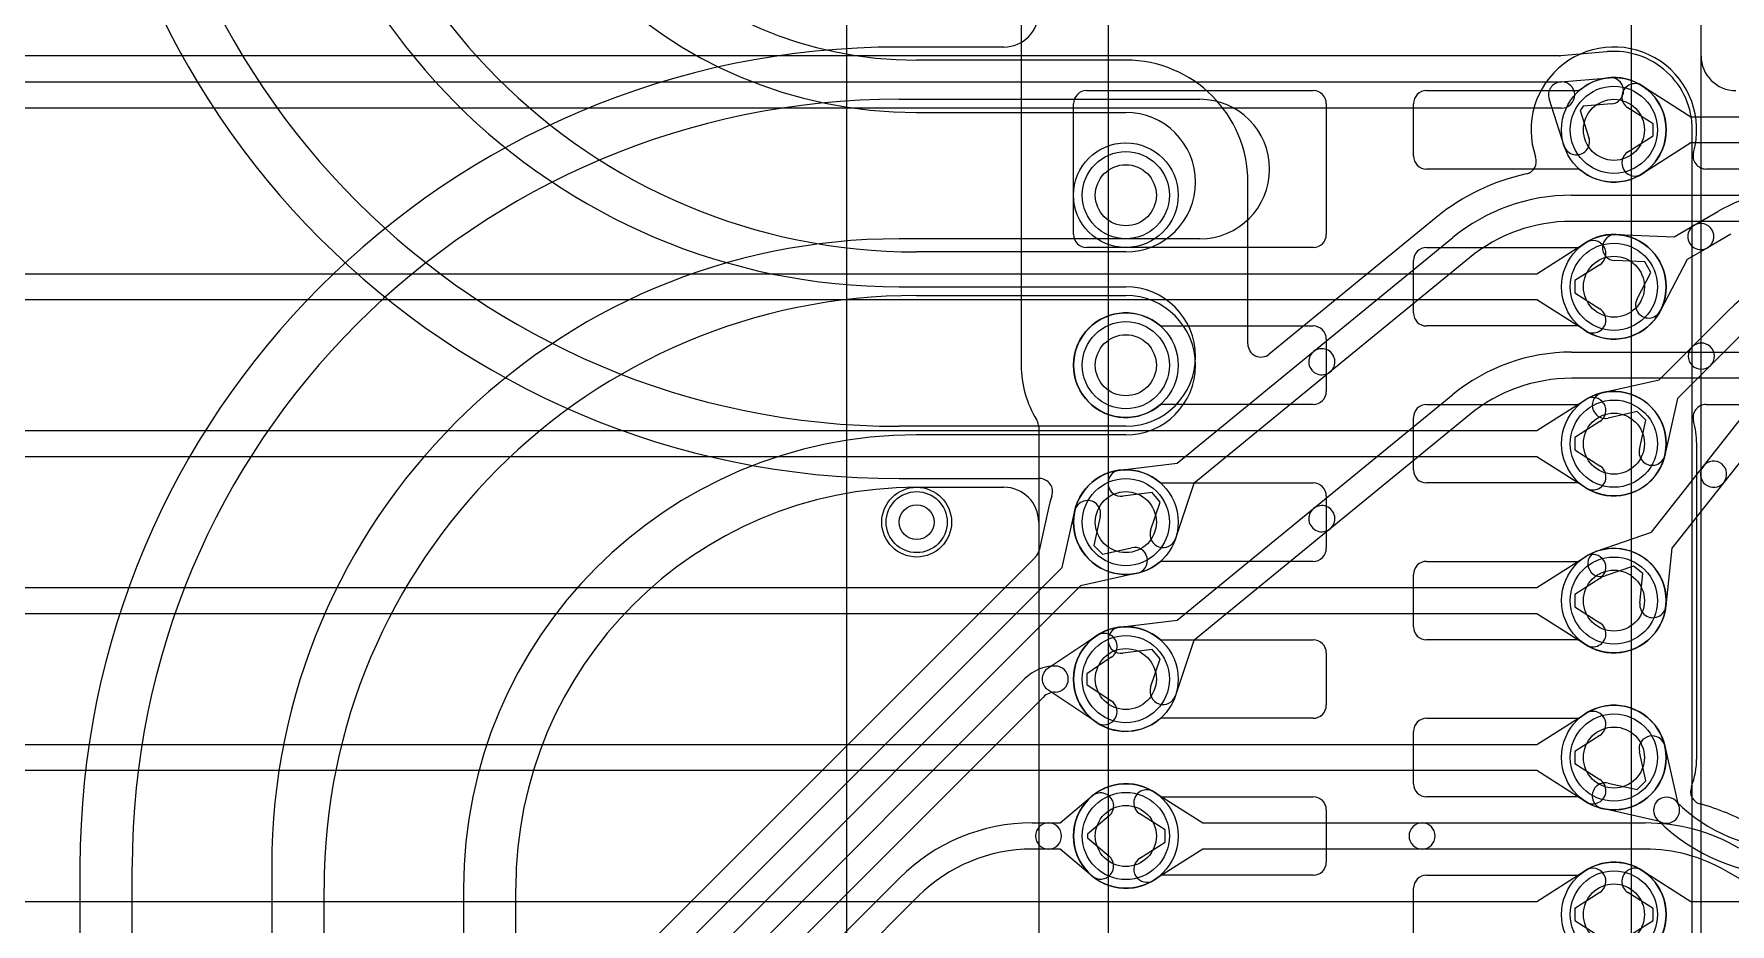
# Model space of a CAD drawing. Extents: x 0 to 57.1, y 0 to 59.8.
# Drawn here: x 9.84 to 19.57, y 36.24 to 41.35 of the extents above; entities that cross this region are included whole.
import ezdxf

# ---------------------------------------------------------------- set-up
doc = ezdxf.new("R2010")
doc.units = 0
for name, color, linetype in [('Hole', 1, 'CONTINUOUS'), ('L1', 3, 'CONTINUOUS'), ('L2', 3, 'CONTINUOUS'), ('L3', 3, 'CONTINUOUS'), ('L4', 3, 'CONTINUOUS'), ('PartsArea-A', 111, 'CONTINUOUS'), ('PartsArea-B', 111, 'CONTINUOUS'), ('Resist-A', 2, 'CONTINUOUS'), ('Resist-B', 2, 'CONTINUOUS')]:
    doc.layers.add(name, color=color, linetype=linetype)

msp = doc.modelspace()

# ---------------------------------------------------------------- linework, layer by layer
at = {"layer": 'Hole'}
for centre, radius in [((18.9, 40.8), 0.175), ((16.1, 40.425), 0.175), ((18.9, 39.9), 0.175), ((16.1, 39.45), 0.175), ((18.9, 39), 0.175), ((14.9, 38.55), 0.1), ((16.1, 38.55), 0.175), ((18.9, 38.1), 0.175), ((16.1, 37.65), 0.175), ((18.9, 37.2), 0.175), ((16.1, 36.75), 0.175), ((18.9, 36.3), 0.175)]:
    msp.add_circle(centre, radius, dxfattribs=at)
at = {"layer": 'L1'}
for p, q in [((19.40004, 28.2), (19.40004, 43.7)), ((15.4, 41.27504), (14.8, 41.27504)), ((14.8, 40.975), (16.525, 40.975)), ((15.875, 41.025), (17.175, 41.025)), ((17.825, 41.025), (18.70157, 41.025)), ((15.8, 40.2), (15.8, 40.95)), ((17.25, 40.95), (17.25, 40.2)), ((17.75, 40.65), (17.75, 40.95)), ((18.70157, 40.575), (17.825, 40.575)), ((16.525, 40.175), (14.8, 40.175)), ((17.175, 40.125), (15.875, 40.125)), ((17.825, 40.125), (18.70157, 40.125)), ((17.75, 39.75), (17.75, 40.05)), ((14.9, 39.85), (16.1, 39.85)), ((16.29843, 39.675), (17.175, 39.675)), ((18.70157, 39.675), (17.825, 39.675)), ((17.25, 39.6), (17.25, 39.3)), ((17.175, 39.225), (16.29843, 39.225)), ((17.825, 39.225), (18.70157, 39.225)), ((17.75, 38.85), (17.75, 39.15)), ((16.1, 39.05), (14.9, 39.05)), ((14.9, 38.74996), (15.39996, 38.74996)), ((16.29843, 38.775), (17.175, 38.775)), ((18.70157, 38.775), (17.825, 38.775)), ((17.25, 38.7), (17.25, 38.4)), ((15.59996, 38.54996), (15.59996, 27.77496)), ((17.175, 38.325), (16.29843, 38.325)), ((17.75, 37.95), (17.75, 38.25)), ((17.825, 38.325), (18.70157, 38.325)), ((16.29843, 37.875), (17.175, 37.875)), ((18.70157, 37.875), (17.825, 37.875)), ((17.25, 37.8), (17.25, 37.5)), ((17.175, 37.425), (16.29843, 37.425)), ((17.825, 37.425), (18.70157, 37.425)), ((17.75, 37.05), (17.75, 37.35)), ((16.29843, 36.975), (17.175, 36.975)), ((17.25, 36.9), (17.25, 36.6)), ((18.70157, 36.975), (17.825, 36.975)), ((10.09996, 36.575), (10.09996, 22.34264)), ((10.4, 22.34264), (10.4, 36.575)), ((11.2, 36.575), (11.2, 22.34264)), ((17.175, 36.525), (16.29843, 36.525)), ((17.825, 36.525), (18.70157, 36.525)), ((11.5, 22.34264), (11.5, 36.45)), ((12.3, 36.45), (12.3, 22.34264)), ((12.60004, 22.34264), (12.60004, 36.45)), ((17.75, 36.15), (17.75, 36.45))]:
    msp.add_line(p, q, dxfattribs=at)
for centre, radius in [((18.9, 40.8), 0.3), ((16.1, 40.425), 0.3), ((18.9, 39.9), 0.3), ((16.1, 39.45), 0.3), ((18.9, 39), 0.3), ((16.1, 38.55), 0.3), ((14.9, 38.55), 0.2), ((18.9, 38.1), 0.3), ((16.1, 37.65), 0.3), ((18.9, 37.2), 0.3), ((16.1, 36.75), 0.3), ((18.9, 36.3), 0.3)]:
    msp.add_circle(centre, radius, dxfattribs=at)
for centre, radius, start, end in [((15.4, 41.47504), 0.2, -90, 0), ((14.8, 36.575), 4.70004, 90, 180), ((18.9, 40.8), 0.3, -131.409429, 131.409429), ((14.8, 36.575), 4.4, 90, 180), ((15.875, 40.95), 0.075, 90, 180), ((16.525, 40.575), 0.4, -90, 90), ((17.175, 40.95), 0.075, 0, 90), ((17.825, 40.95), 0.075, 90, 180), ((17.825, 40.65), 0.075, 180, -90), ((15.875, 40.2), 0.075, 180, -90), ((17.175, 40.2), 0.075, -90, 0), ((18.9, 39.9), 0.3, -131.409429, 131.409429), ((14.8, 36.575), 3.6, 90, 180), ((17.825, 40.05), 0.075, 90, 180), ((14.9, 36.45), 3.4, 90, 180), ((16.1, 39.45), 0.4, -90, 90), ((16.1, 39.45), 0.3, 48.590571, -48.590571), ((17.825, 39.75), 0.075, 180, -90), ((17.175, 39.6), 0.075, 0, 90), ((17.175, 39.3), 0.075, -90, 0), ((17.825, 39.15), 0.075, 90, 180), ((18.9, 39), 0.3, -131.409429, 131.409429), ((14.9, 36.45), 2.6, 90, 180), ((16.1, 38.55), 0.3, 48.590571, -48.590571), ((17.825, 38.85), 0.075, 180, -90), ((14.9, 36.45), 2.29996, 90, 180), ((15.39996, 38.54996), 0.2, 0, 90), ((17.175, 38.7), 0.075, 0, 90), ((17.175, 38.4), 0.075, -90, 0), ((18.9, 38.1), 0.3, -131.409429, 131.409429), ((17.825, 38.25), 0.075, 90, 180), ((16.1, 37.65), 0.3, 48.590571, -48.590571), ((17.175, 37.8), 0.075, 0, 90), ((17.825, 37.95), 0.075, 180, -90), ((17.175, 37.5), 0.075, -90, 0), ((18.9, 37.2), 0.3, -131.409429, 131.409429), ((17.825, 37.35), 0.075, 90, 180), ((16.1, 36.75), 0.3, 48.590571, -48.590571), ((17.825, 37.05), 0.075, 180, -90), ((17.175, 36.9), 0.075, 0, 90), ((17.175, 36.6), 0.075, -90, 0), ((18.9, 36.3), 0.3, -131.409429, 131.409429), ((17.825, 36.45), 0.075, 90, 180)]:
    msp.add_arc(centre, radius, start, end, dxfattribs=at)
at = {"layer": 'L2'}
for p, q in [((16.1, 41.20004), (14.9, 41.20004)), ((14.9, 40.9), (16.1, 40.9)), ((16.80004, 39.57181), (16.80004, 40.49999)), ((20.82548, 40.57504), (19.4292, 40.57504)), ((18.65697, 40.425), (20.82548, 40.425)), ((17.88122, 40.29813), (16.92253, 39.51376)), ((20.82548, 40.275), (18.65697, 40.275)), ((16.1, 40.1), (14.9, 40.1)), ((17.1769, 39.528), (17.97623, 40.182)), ((18.07122, 40.06591), (17.27188, 39.4119)), ((14.8, 39.9), (16.1, 39.9)), ((16.39442, 38.88779), (17.1769, 39.528)), ((18.65697, 39.525), (20.82548, 39.525)), ((17.27188, 39.4119), (16.48942, 38.77171)), ((20.82548, 39.375), (18.65697, 39.375)), ((17.1769, 38.628), (17.97623, 39.282)), ((19.4292, 39.22496), (19.91413, 39.22496)), ((18.07122, 39.16591), (17.27188, 38.5119)), ((16.1, 39.1), (14.8, 39.1)), ((19.37504, 37.19999), (19.37504, 39)), ((16.06399, 38.84783), (16.39442, 38.88779)), ((14.8, 38.79996), (15.60497, 38.79996)), ((16.48942, 38.77171), (16.3848, 38.45572)), ((15.6608, 38.64822), (15.60242, 38.38719)), ((16.25176, 38.71944), (16.08201, 38.69891)), ((16.2424, 38.50286), (16.29613, 38.66516)), ((16.29613, 38.66516), (16.25176, 38.71944)), ((15.73458, 38.29064), (15.80723, 38.61547)), ((15.95361, 38.58273), (15.91629, 38.41588)), ((16.39442, 37.98779), (17.1769, 38.628)), ((17.27188, 38.5119), (16.48942, 37.87171)), ((15.58171, 38.34997), (9.7296, 32.49786)), ((15.91629, 38.41588), (15.96588, 38.36629)), ((15.96588, 38.36629), (16.13273, 38.40361)), ((12.79284, 35.3489), (15.73458, 38.29064)), ((16.16547, 38.25723), (15.84064, 38.18458)), ((15.84064, 38.18458), (12.8989, 35.24284)), ((16.06399, 37.94783), (16.39442, 37.98779)), ((15.6533, 37.71236), (15.93335, 37.89945)), ((16.48942, 37.87171), (16.3848, 37.55572)), ((16.01667, 37.77473), (15.87564, 37.68051)), ((16.25176, 37.81944), (16.08201, 37.79891)), ((16.2424, 37.60286), (16.29613, 37.76516)), ((16.29613, 37.76516), (16.25176, 37.81944)), ((15.87564, 37.68051), (15.87564, 37.61949)), ((10.04783, 32.17961), (15.52127, 37.65305)), ((15.93335, 37.40055), (15.6533, 37.58764)), ((15.87564, 37.61949), (16.01667, 37.52527)), ((15.62734, 37.54699), (10.1539, 32.07354)), ((15.7227, 36.825), (15.90714, 36.97979)), ((16.26072, 37.00331), (16.54178, 36.825)), ((15.56281, 36.825), (15.6564, 36.825)), ((15.6564, 36.825), (15.7227, 36.825)), ((16.00356, 36.86489), (15.87956, 36.76082)), ((16.32474, 36.78505), (16.18036, 36.87665)), ((16.32474, 36.71495), (16.32474, 36.78505)), ((16.54178, 36.825), (17.7997, 36.825)), ((17.7997, 36.825), (19.07942, 36.825)), ((15.87956, 36.76082), (15.87956, 36.73918)), ((15.87956, 36.73918), (16.00356, 36.63511)), ((16.18036, 36.62335), (16.32474, 36.71495)), ((15.6564, 36.675), (15.56281, 36.675)), ((15.7227, 36.675), (15.6564, 36.675)), ((15.90714, 36.52021), (15.7227, 36.675)), ((16.54178, 36.675), (16.26072, 36.49669)), ((17.7997, 36.675), (16.54178, 36.675)), ((19.07942, 36.675), (17.7997, 36.675)), ((10.25996, 31.96742), (14.80268, 36.51015)), ((20.03045, 36.26902), (19.54192, 36.55107)), ((14.90874, 36.40408), (10.36603, 31.86135))]:
    msp.add_line(p, q, dxfattribs=at)
for centre, radius in [((16.1, 40.425), 0.3), ((16.1, 39.45), 0.3), ((16.1, 38.55), 0.3), ((14.9, 38.55), 0.2), ((16.1, 37.65), 0.3), ((16.1, 36.75), 0.3)]:
    msp.add_circle(centre, radius, dxfattribs=at)
for centre, radius, start, end in [((14.8, 43.5), 4.70004, 180, -90), ((14.8, 43.5), 4.4, 180, -90), ((14.8, 43.5), 3.6, 180, -90), ((14.9, 43.5), 3.4, 180, -90), ((14.9, 43.5), 2.6, 180, -90), ((14.9, 43.5), 2.29996, 180, -90), ((18.9, 40.8), 0.47504, -15.820973, -160.923122), ((16.09999, 40.49999), 0.70005, 0, 89.999182), ((16.1, 40.5), 0.4, -90, 90), ((18.38017, 40.62023), 0.075, -77.705691, 19.075166), ((19.4292, 40.65004), 0.075, 164.177376, -90), ((18.65697, 39.34999), 1.22505, 102.293169, 129.289374), ((18.65696, 39.35), 1.075, 89.999467, 129.289407), ((18.65696, 39.35), 0.925, 89.999381, 129.289189), ((16.1, 39.5), 0.4, -90, 90), ((16.87504, 39.57181), 0.075, 180, -50.713818), ((17.22439, 39.46995), 0.075, 129.286182, -50.710047), ((17.22439, 39.46995), 0.075, -50.713818, 129.28924), ((18.65696, 38.45), 1.075, 89.999467, 129.289407), ((18.65696, 38.45), 0.925, 89.999381, 129.289189), ((19.4292, 39.14996), 0.075, 90, -164.177376), ((18.9, 39), 0.47504, 0, 15.820973), ((16.073, 38.77337), 0.075, 96.899507, -83.10384), ((15.60497, 38.72496), 0.075, -19.46419, 90), ((15.87992, 38.59692), 0.22505, 166.655975, 166.823333), ((15.58804, 38.66645), 0.075, -13.563777, -12.325794), ((16.1, 38.55), 0.45004, 160.534754, 167.104148), ((15.88042, 38.5991), 0.075, -12.607528, 167.393385), ((17.22439, 38.56995), 0.075, -50.713818, 129.28924), ((17.22439, 38.56995), 0.075, 129.286182, -50.710047), ((16.3136, 38.47929), 0.075, 161.683426, -18.318461), ((15.52868, 38.403), 0.075, -45, -44.394976), ((15.52923, 38.40356), 0.075, -44.994598, -12.607528), ((16.1491, 38.33042), 0.075, -77.392472, 102.606615), ((15.97501, 37.83709), 0.075, -56.25484, 123.745272), ((16.073, 37.87337), 0.075, 96.899507, -83.10384), ((15.69496, 37.47937), 0.24563, 90, 135.001649), ((15.69496, 37.65), 0.075, 123.74516, -123.74516), ((15.69496, 37.65), 0.075, -90, 90), ((15.69496, 37.47937), 0.09563, 90, 135), ((16.3136, 37.57929), 0.075, 161.683426, -18.318461), ((15.97501, 37.46291), 0.075, -123.74516, 56.254728), ((18.89998, 37.19999), 0.47506, -20.644128, 0), ((15.95535, 36.92234), 0.075, -49.997819, 130.005057), ((16.22054, 36.93998), 0.075, 57.606734, -122.392259), ((19.41472, 37.00606), 0.075, 159.356325, -104.944212), ((19.07941, 35.75), 1.22505, 60.000099, 75.053067), ((15.56281, 35.75), 1.075, 90, 134.999246), ((15.6564, 36.75), 0.075, 90, -90), ((15.6564, 36.75), 0.075, -90, 90), ((17.7997, 36.75), 0.075, 90, -90), ((17.7997, 36.75), 0.075, -90, 90), ((19.07942, 35.75), 1.075, 60.000072, 90), ((15.56281, 35.75), 0.925, 90, 134.999562), ((15.95535, 36.57766), 0.075, -130.002181, 49.994943), ((16.22054, 36.56002), 0.075, 122.393266, -57.607741), ((19.07942, 35.75), 0.925, 60.000132, 90)]:
    msp.add_arc(centre, radius, start, end, dxfattribs=at)
at = {"layer": 'L3'}
for p, q in [((18.58715, 41.22504), (8, 41.22504)), ((18.85945, 41.24821), (18.59358, 41.22532)), ((8, 41.075), (18.6, 41.075)), ((18.59357, 41.07472), (18.87426, 41.09889)), ((18.6142, 40.7088), (18.52855, 40.9772)), ((18.6, 40.925), (8, 40.925)), ((18.72392, 40.9354), (18.7073, 40.91047)), ((18.7073, 40.91047), (18.7571, 40.7544)), ((18.88712, 40.94945), (18.72392, 40.9354)), ((19.35004, 28.2), (19.35004, 40.8)), ((18.45822, 39.975), (18.73928, 40.15331)), ((18.81964, 40.02665), (18.67526, 39.93505)), ((8.09766, 39.975), (18.45822, 39.975)), ((18.67526, 39.93505), (18.67526, 39.86495)), ((18.45822, 39.825), (8.09766, 39.825)), ((18.73928, 39.64669), (18.45822, 39.825)), ((18.67526, 39.86495), (18.81964, 39.77335)), ((18.45822, 39.075), (18.73928, 39.25331)), ((18.81964, 39.12665), (18.67526, 39.03505)), ((8.09766, 39.075), (18.45822, 39.075)), ((18.67526, 39.03505), (18.67526, 38.96495)), ((18.45822, 38.925), (8.09766, 38.925)), ((18.73928, 38.74669), (18.45822, 38.925)), ((18.67526, 38.96495), (18.81964, 38.87335)), ((18.45822, 38.175), (18.73928, 38.35331)), ((8.09766, 38.175), (18.45822, 38.175)), ((18.81964, 38.22665), (18.67526, 38.13505)), ((18.67526, 38.13505), (18.67526, 38.06495)), ((18.67526, 38.06495), (18.81964, 37.97335)), ((18.45822, 38.025), (8.09766, 38.025)), ((18.73928, 37.84669), (18.45822, 38.025)), ((18.45822, 37.275), (18.73928, 37.45331)), ((8.09766, 37.275), (18.45822, 37.275)), ((18.81964, 37.32665), (18.67526, 37.23505)), ((18.67526, 37.23505), (18.67526, 37.16495)), ((18.45822, 37.125), (8.09766, 37.125)), ((18.73928, 36.94669), (18.45822, 37.125)), ((18.67526, 37.16495), (18.81964, 37.07335)), ((18.45822, 36.375), (18.73928, 36.55331)), ((18.81964, 36.42665), (18.67526, 36.33505)), ((8.09766, 36.375), (18.45822, 36.375)), ((18.67526, 36.33505), (18.67526, 36.26495)), ((18.67526, 36.26495), (18.81964, 36.17335))]:
    msp.add_line(p, q, dxfattribs=at)
for centre in [(18.9, 40.8), (18.9, 39.9), (18.9, 39), (18.9, 38.1), (18.9, 37.2), (18.9, 36.3)]:
    msp.add_circle(centre, 0.3, dxfattribs=at)
for centre, radius, start, end in [((18.58715, 41.30004), 0.075, -90, -85.081552), ((18.85302, 41.32293), 0.075, -85.081552, -84.867127), ((18.9, 40.8), 0.45004, 94.927941, 95.1338), ((18.85538, 41.32314), 0.075, -85.441919, -84.921068), ((18.9, 40.8), 0.45004, 0, 94.841141), ((18.6, 41), 0.075, 94.918448, -162.301895), ((18.6, 41), 0.075, -90, 90), ((18.88069, 41.02417), 0.075, -85.081552, 94.921555), ((18.68565, 40.7316), 0.075, -162.301895, 17.698573), ((18.77946, 40.08998), 0.075, -57.606734, 122.392259), ((18.77946, 39.71002), 0.075, -122.393266, 57.607741), ((18.77946, 39.18998), 0.075, -57.606734, 122.392259), ((18.77946, 38.81002), 0.075, -122.393266, 57.607741), ((18.77946, 38.28998), 0.075, -57.606734, 122.392259), ((18.77946, 37.91002), 0.075, -122.393266, 57.607741), ((18.77946, 37.38998), 0.075, -57.606734, 122.392259), ((18.77946, 37.01002), 0.075, -122.393266, 57.607741), ((18.77946, 36.48998), 0.075, -57.606734, 122.392259)]:
    msp.add_arc(centre, radius, start, end, dxfattribs=at)
at = {"layer": 'L4'}
for p, q in [((19.4, 41.22504), (19.4, 43.7)), ((15.49996, 42.8612), (15.49996, 39.45)), ((15.875, 41.025), (17.175, 41.025)), ((17.825, 41.025), (18.70157, 41.025)), ((19.06072, 41.05331), (19.34178, 40.875)), ((15.8, 40.2), (15.8, 40.95)), ((17.25, 40.95), (17.25, 40.2)), ((17.75, 40.65), (17.75, 40.95)), ((19.12474, 40.83505), (18.98036, 40.92665)), ((19.34178, 40.875), (32.20234, 40.875)), ((19.12474, 40.76495), (19.12474, 40.83505)), ((18.98036, 40.67335), (19.12474, 40.76495)), ((19.34178, 40.725), (19.06072, 40.54669)), ((32.20234, 40.725), (19.34178, 40.725)), ((18.70157, 40.575), (17.825, 40.575)), ((19.36135, 40.25296), (19.49648, 40.33098)), ((18.91253, 40.19973), (19.24508, 40.18583)), ((19.24508, 40.18583), (19.36135, 40.25296)), ((19.57148, 40.20107), (19.43635, 40.12306)), ((17.175, 40.125), (15.875, 40.125)), ((17.825, 40.125), (18.70157, 40.125)), ((19.43635, 40.12306), (19.32009, 40.05594)), ((17.75, 39.75), (17.75, 40.05)), ((19.07712, 40.04273), (18.90627, 40.04987)), ((19.11215, 39.982), (19.07712, 40.04273)), ((19.32009, 40.05594), (19.16584, 39.76098)), ((19.03292, 39.8305), (19.11215, 39.982)), ((19.34901, 39.55507), (19.55408, 39.76015)), ((16.29843, 39.675), (17.175, 39.675)), ((18.70157, 39.675), (17.825, 39.675)), ((19.66014, 39.65408), (19.45507, 39.44901)), ((17.25, 39.6), (17.25, 39.3)), ((19.15936, 39.36542), (19.34901, 39.55507)), ((19.45507, 39.44901), (19.26542, 39.25936)), ((18.83453, 39.29277), (19.15936, 39.36542)), ((17.175, 39.225), (16.29843, 39.225)), ((17.825, 39.225), (18.70157, 39.225)), ((19.26542, 39.25936), (19.19277, 38.93453)), ((19.41322, 38.87111), (19.72507, 39.26611)), ((17.75, 38.85), (17.75, 39.15)), ((19.03412, 39.18371), (18.86727, 39.14639)), ((19.08371, 39.13412), (19.03412, 39.18371)), ((19.04639, 38.96727), (19.08371, 39.13412)), ((19.8428, 39.17317), (19.53096, 38.77817)), ((15.59996, 39.09643), (15.59996, 27.77496)), ((19.11488, 38.49321), (19.41322, 38.87111)), ((16.29843, 38.775), (17.175, 38.775)), ((18.70157, 38.775), (17.825, 38.775)), ((19.53096, 38.77817), (19.23261, 38.40027)), ((17.25, 38.7), (17.25, 38.4)), ((18.80077, 38.38312), (19.11488, 38.49321)), ((19.23261, 38.40027), (19.19841, 38.06918)), ((17.175, 38.325), (16.29843, 38.325)), ((17.75, 37.95), (17.75, 38.25)), ((17.825, 38.325), (18.70157, 38.325)), ((19.01176, 38.29812), (18.85039, 38.24156)), ((19.06678, 38.25466), (19.01176, 38.29812)), ((19.04921, 38.0846), (19.06678, 38.25466)), ((16.29843, 37.875), (17.175, 37.875)), ((18.70157, 37.875), (17.825, 37.875)), ((17.25, 37.8), (17.25, 37.5)), ((17.175, 37.425), (16.29843, 37.425)), ((17.825, 37.425), (18.70157, 37.425)), ((17.75, 37.05), (17.75, 37.35)), ((19.0837, 37.06589), (19.04639, 37.23273)), ((19.19277, 37.26547), (19.26631, 36.93661)), ((18.86726, 37.05361), (19.03413, 37.01629)), ((19.03413, 37.01629), (19.0837, 37.06589)), ((16.29843, 36.975), (17.175, 36.975)), ((17.25, 36.9), (17.25, 36.6)), ((18.70157, 36.975), (17.825, 36.975)), ((19.16338, 36.83368), (18.83452, 36.90723)), ((19.25507, 36.95098), (19.26014, 36.94591)), ((19.15408, 36.83984), (19.14901, 36.84492)), ((17.175, 36.525), (16.29843, 36.525)), ((17.825, 36.525), (18.70157, 36.525)), ((19.06072, 36.55331), (19.34178, 36.375)), ((17.75, 36.15), (17.75, 36.45)), ((19.12474, 36.33505), (18.98036, 36.42665)), ((19.12474, 36.26495), (19.12474, 36.33505)), ((19.34178, 36.375), (32.20234, 36.375)), ((18.98036, 36.17335), (19.12474, 36.26495))]:
    msp.add_line(p, q, dxfattribs=at)
for centre, radius in [((18.9, 40.8), 0.3), ((16.1, 40.425), 0.3), ((18.9, 39.9), 0.3), ((16.1, 39.45), 0.3), ((18.9, 39), 0.3), ((16.1, 38.55), 0.3), ((14.9, 38.55), 0.2), ((18.9, 38.1), 0.3), ((16.1, 37.65), 0.3), ((18.9, 37.2), 0.3), ((16.1, 36.75), 0.3), ((18.9, 36.3), 0.3)]:
    msp.add_circle(centre, radius, dxfattribs=at)
for centre, radius, start, end in [((19.6, 41.22504), 0.2, 180, -90), ((18.9, 40.8), 0.3, -131.409429, 131.409429), ((19.02054, 40.98998), 0.075, 57.606734, -122.392259), ((15.875, 40.95), 0.075, 90, 180), ((17.175, 40.95), 0.075, 0, 90), ((17.825, 40.95), 0.075, 90, 180), ((17.825, 40.65), 0.075, 180, -90), ((19.02054, 40.61002), 0.075, 122.393266, -57.607741), ((20.03398, 39.4), 1.075, 90, 119.999868), ((15.875, 40.2), 0.075, 180, -90), ((17.175, 40.2), 0.075, -90, 0), ((18.9, 39.9), 0.3, -131.409429, 131.409429), ((18.9094, 40.1248), 0.075, 87.608013, -92.393477), ((19.39885, 40.18801), 0.075, 120.000728, -59.999155), ((19.39885, 40.18801), 0.075, -59.999272, 119.999898), ((17.825, 40.05), 0.075, 90, 180), ((20.31421, 39), 1.075, 90, 134.999246), ((19.09938, 39.79574), 0.075, 152.389472, -27.607742), ((16.1, 39.45), 0.3, 48.590571, -48.590571), ((17.825, 39.75), 0.075, 180, -90), ((17.175, 39.6), 0.075, 0, 90), ((19.40204, 39.50204), 0.075, 135, -45), ((19.40204, 39.50204), 0.075, -45, 135), ((16.1, 39.45), 0.60004, 180, -148.413954), ((17.175, 39.3), 0.075, -90, 0), ((17.825, 39.15), 0.075, 90, 180), ((18.9, 39), 0.3, -131.409429, 131.409429), ((18.8509, 39.21958), 0.075, 102.607528, -77.393385), ((15.52496, 39.09643), 0.075, 0, 31.583479), ((19.11958, 38.9509), 0.075, 167.392472, -12.606615), ((16.1, 38.55), 0.3, 48.590571, -48.590571), ((17.825, 38.85), 0.075, 180, -90), ((19.47209, 38.82464), 0.075, 141.713624, -38.289975), ((19.47209, 38.82464), 0.075, -38.286376, 141.709555), ((17.175, 38.7), 0.075, 0, 90), ((17.175, 38.4), 0.075, -90, 0), ((18.9, 38.1), 0.3, -131.409429, 131.409429), ((18.82558, 38.31234), 0.075, 109.316724, -70.684716), ((17.825, 38.25), 0.075, 90, 180), ((19.12381, 38.07689), 0.075, 174.099362, -5.897884), ((16.1, 37.65), 0.3, 48.590571, -48.590571), ((17.175, 37.8), 0.075, 0, 90), ((17.825, 37.95), 0.075, 180, -90), ((17.175, 37.5), 0.075, -90, 0), ((18.9, 37.2), 0.3, -131.409429, 131.409429), ((17.825, 37.35), 0.075, 90, 180), ((19.11958, 37.2491), 0.075, 12.607528, -167.394962), ((16.1, 36.75), 0.3, 48.590571, -48.590571), ((17.825, 37.05), 0.075, 180, -90), ((18.85089, 36.98042), 0.075, 77.392472, -102.606615), ((17.175, 36.9), 0.075, 0, 90), ((19.20204, 36.89795), 0.075, 45, -135), ((19.20204, 36.89795), 0.075, -121.027953, 31.027953), ((19.9142, 37.6), 0.925, -134.998686, -90), ((19.9142, 37.6), 1.075, -134.998492, -90), ((17.175, 36.6), 0.075, -90, 0), ((18.9, 36.3), 0.3, -131.409429, 131.409429), ((17.825, 36.45), 0.075, 90, 180), ((19.02054, 36.48998), 0.075, 57.606734, -122.392259)]:
    msp.add_arc(centre, radius, start, end, dxfattribs=at)
at = {"layer": 'PartsArea-A'}
msp.add_line((14.5, 24.5), (14.5, 44.5), dxfattribs=at)
at = {"layer": 'PartsArea-B'}
msp.add_line((14.5, 24.5), (14.5, 44.5), dxfattribs=at)
at = {"layer": 'Resist-A'}
for p, q in [((16, 27.575), (16, 41.425)), ((19, 41.425), (19, 27.575))]:
    msp.add_line(p, q, dxfattribs=at)
for centre, radius in [((18.9, 40.8), 0.25), ((16.1, 40.425), 0.25), ((18.9, 39.9), 0.25), ((16.1, 39.45), 0.25), ((18.9, 39), 0.25), ((16.1, 38.55), 0.25), ((14.9, 38.55), 0.175), ((18.9, 38.1), 0.25), ((16.1, 37.65), 0.25), ((18.9, 37.2), 0.25), ((16.1, 36.75), 0.25), ((18.9, 36.3), 0.25)]:
    msp.add_circle(centre, radius, dxfattribs=at)
at = {"layer": 'Resist-B'}
for p, q in [((16, 27.575), (16, 41.425)), ((19, 41.425), (19, 27.575))]:
    msp.add_line(p, q, dxfattribs=at)
for centre, radius in [((18.9, 40.8), 0.25), ((16.1, 40.425), 0.25), ((18.9, 39.9), 0.25), ((16.1, 39.45), 0.25), ((18.9, 39), 0.25), ((16.1, 38.55), 0.25), ((14.9, 38.55), 0.175), ((18.9, 38.1), 0.25), ((16.1, 37.65), 0.25), ((18.9, 37.2), 0.25), ((16.1, 36.75), 0.25), ((18.9, 36.3), 0.25)]:
    msp.add_circle(centre, radius, dxfattribs=at)

doc.saveas('drawing.dxf')
